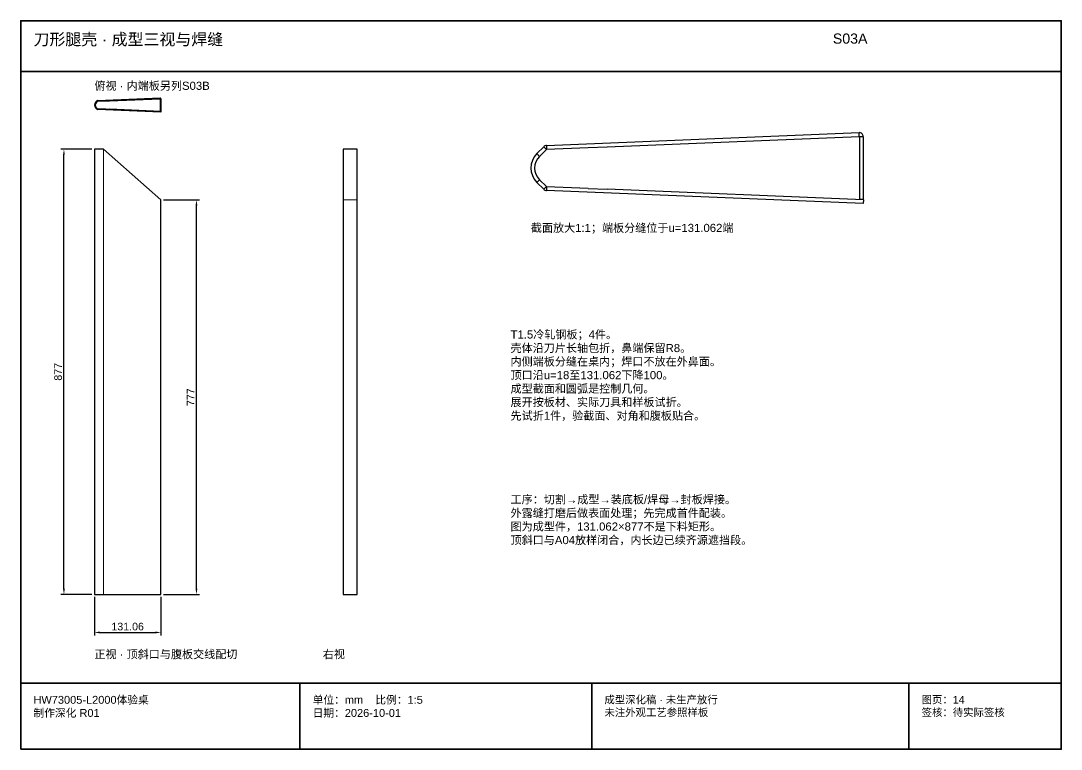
# Model space of a CAD drawing. Header units: millimetres. Extents: x 50 to 288830, y 0 to 4150.
# Drawn here: x 156025 to 158075, y 25 to 1460 of the extents above; entities that cross this region are included whole.
import ezdxf

# ---------------------------------------------------------------- set-up
doc = ezdxf.new("R2010")
doc.units = ezdxf.units.MM
doc.linetypes.add('DASHED', pattern=[1.524, 1.27, -0.254])
for name, color, linetype, lineweight in [('DIM', 7, 'Continuous', 13), ('FRAME', 7, 'Continuous', 35), ('HIDDEN', 8, 'DASHED', 13), ('NOTE', 7, 'Continuous', 18), ('OUTLINE', 7, 'Continuous', 25)]:
    doc.layers.add(name, color=color, linetype=linetype, lineweight=lineweight)
doc.styles.add('CN', font='Arial Unicode.ttf')
doc.dimstyles.new('D5', dxfattribs={"dimtxt": 15, "dimasz": 11, "dimexe": 6, "dimexo": 5, "dimgap": 4, "dimtad": 1, "dimdsep": 46, "dimtxsty": 'CN', "dimcen": 2.5, "dimclrd": 7, "dimclre": 7, "dimclrt": 7, "dimazin": 3, "dimtfac": 1, "dimtmove": 0, "dimatfit": 3})

msp = doc.modelspace()

# ---------------------------------------------------------------- linework, layer by layer
at = {"layer": 'FRAME'}
for p, q in [((156025, 1360), (158075, 1360)), ((156025, 155), (158075, 155)), ((156575, 25), (156575, 155)), ((157150, 25), (157150, 155)), ((157775, 25), (157775, 155))]:
    msp.add_line(p, q, dxfattribs=at)
msp.add_lwpolyline([(156025, 25), (158075, 25), (158075, 1460), (156025, 1460)], close=True, dxfattribs=at)
at = {"layer": 'HIDDEN'}
for p, q in [((156188, 330), (156188, 1207)), ((156660, 1107), (156687.933, 1107))]:
    msp.add_line(p, q, dxfattribs=at)
at = {"layer": 'OUTLINE'}
for p, q in [((156172.343, 1299.657), (156175.084, 1302.397)), ((156172.343, 1299.657), (156173.404, 1298.596)), ((156173.404, 1298.596), (156176.144, 1301.337)), ((156176.144, 1301.337), (156175.084, 1302.397)), ((156176.149, 1302.865), (156299.334, 1307.931)), ((156176.149, 1302.865), (156176.211, 1301.366)), ((156176.211, 1301.366), (156192.645, 1302.042)), ((156192.645, 1302.042), (156200.053, 1302.346)), ((156200.053, 1302.346), (156299.396, 1306.433)), ((156299.396, 1306.433), (156299.334, 1307.931)), ((156299.5, 1306.333), (156299.5, 1281.6)), ((156301, 1306.333), (156299.5, 1306.333)), ((156301, 1306.333), (156301, 1281.6)), ((156173.404, 1289.404), (156172.343, 1288.343)), ((156175.084, 1285.603), (156172.343, 1288.343)), ((156176.144, 1286.663), (156173.404, 1289.404)), ((156175.084, 1285.603), (156176.144, 1286.663)), ((156176.211, 1286.634), (156176.149, 1285.135)), ((156301, 1280), (156176.149, 1285.135)), ((156192.645, 1285.958), (156176.211, 1286.634)), ((156192.645, 1285.958), (156200.053, 1285.654)), ((156301.062, 1281.499), (156200.053, 1285.654)), ((156301, 1281.6), (156299.5, 1281.6)), ((156301.062, 1281.499), (156301, 1280)), ((157060.746, 1214.323), (157676.671, 1239.657)), ((157180.266, 1211.732), (157676.979, 1232.164)), ((157676.979, 1232.164), (157676.671, 1239.657)), ((157677.5, 1231.664), (157677.5, 1108)), ((157685, 1231.664), (157677.5, 1231.664)), ((157685, 1231.664), (157685, 1108)), ((157041.716, 1198.284), (157055.418, 1211.986)), ((157060.721, 1206.683), (157055.418, 1211.986)), ((157060.746, 1214.323), (157061.054, 1206.829)), ((157061.054, 1206.829), (157143.226, 1210.209)), ((157143.226, 1210.209), (157180.266, 1211.732)), ((157041.716, 1198.284), (157047.019, 1192.981)), ((157047.019, 1192.981), (157060.721, 1206.683)), ((157047.019, 1147.019), (157041.716, 1141.716)), ((157055.418, 1128.014), (157041.716, 1141.716)), ((157060.721, 1133.317), (157047.019, 1147.019)), ((157055.418, 1128.014), (157060.721, 1133.317)), ((157061.054, 1133.171), (157060.746, 1125.677)), ((157143.226, 1129.791), (157061.054, 1133.171)), ((157143.226, 1129.791), (157180.266, 1128.268)), ((157685.308, 1107.494), (157180.266, 1128.268)), ((157685, 1100), (157060.746, 1125.677)), ((157685, 1108), (157677.5, 1108)), ((157685.308, 1107.494), (157685, 1100))]:
    msp.add_line(p, q, dxfattribs=at)
for points in [[(156170, 330), (156301.062, 330), (156301.062, 1107), (156188, 1207), (156170, 1207)], [(156660, 330), (156687.933, 330), (156687.933, 1207), (156660, 1207)]]:
    msp.add_lwpolyline(points, close=True, dxfattribs=at)
for centre, radius, start, end in [((156178, 1294), 8, 135, 225), ((156178, 1294), 6.5, 135, 225), ((156176.215, 1301.266), 1.6, 92.355423, 135), ((156176.215, 1301.266), 0.1, 92.355423, 135), ((156299.4, 1306.333), 1.6, 0, 92.355423), ((156299.4, 1306.333), 0.1, 0, 92.355423), ((156176.215, 1286.734), 1.6, 225, 267.644577), ((156176.215, 1286.734), 0.1, 225, 267.644577), ((157677, 1231.664), 8, 0, 92.355423), ((157677, 1231.664), 0.5, 0, 92.355423), ((157061.074, 1206.329), 8, 92.355423, 135), ((157070, 1170), 40, 135, 225), ((157070, 1170), 32.5, 135, 225), ((157061.074, 1206.329), 0.5, 92.355423, 135), ((157061.074, 1133.671), 8, 225, 267.644577), ((157061.074, 1133.671), 0.5, 225, 267.644577)]:
    msp.add_arc(centre, radius, start, end, dxfattribs=at)

# ---------------------------------------------------------------- texts
at = {"layer": 'NOTE', "attachment_point": 1, "style": 'CN'}
for s, insert, char_height, width in [('刀形腿壳 · 成型三视与焊缝', (156050, 1435), 23, 1550), ('S03A', (157625, 1435), 20, 450), ('俯视 · 内端板另列S03B', (156170, 1340), 16, 800), ('截面放大1:1；端板分缝位于u=131.062端', (157030, 1060), 16, 940), ('T1.5冷轧钢板；4件。\\P壳体沿刀片长轴包折，鼻端保留R8。\\P内侧端板分缝在桌内；焊口不放在外鼻面。\\P顶口沿u=18至131.062下降100。\\P成型截面和圆弧是控制几何。\\P展开按板材、实际刀具和样板试折。\\P先试折1件，验截面、对角和腹板贴合。', (156990, 850), 16, 950), ('工序：切割→成型→装底板/焊母→封板焊接。\\P外露缝打磨后做表面处理；先完成首件配装。\\P图为成型件，131.062×877不是下料矩形。\\P顶斜口与A04放样闭合，内长边已续齐源遮挡段。', (156990, 525), 16, 950), ('正视 · 顶斜口与腹板交线配切', (156170, 220), 16, 1500), ('右视', (156620, 220), 16, 600), ('HW73005-L2000体验桌\\P制作深化 R01', (156050, 130), 15.5, 500), ('单位：mm    比例：1:5\\P日期：2026-10-01', (156600, 130), 15.5, 525), ('成型深化稿 · 未生产放行\\P未注外观工艺参照样板', (157175, 130), 15, 575), ('图页：14\\P签核：待实际签核', (157800, 130), 15, 275)]:
    msp.add_mtext(s, dxfattribs=dict(at, insert=insert, char_height=char_height, width=width))

# ---------------------------------------------------------------- dimensions: what is measured, and where the dimension line sits
at = {"layer": 'DIM'}
for base, p1, p2 in [((156110, 330), (156170, 330), (156170, 1207)), ((156371.062, 330), (156301.062, 330), (156301.062, 1107))]:
    msp.add_linear_dim(base=base, p1=p1, p2=p2, angle=90, dimstyle='D5', dxfattribs=at).render()
msp.add_linear_dim(base=(156170, 255), p1=(156170, 330), p2=(156301.062, 330), dimstyle='D5', dxfattribs=at).render()

doc.saveas('drawing.dxf')
